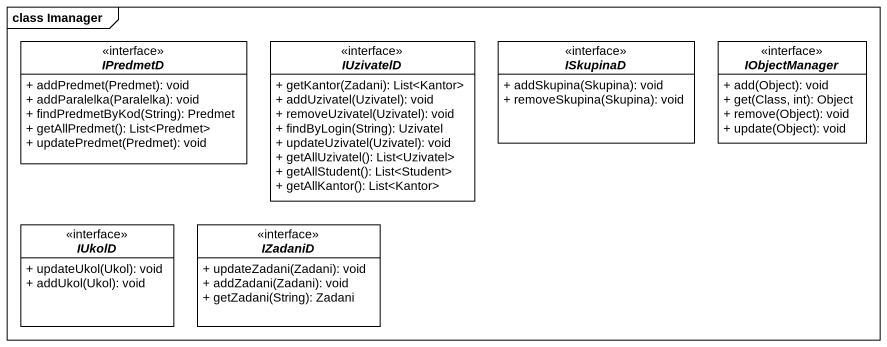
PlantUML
@startuml
mainframe class Imanager
hide circle
hide empty members
skinparam classAttributeIconSize 0
interface IPredmetD <<interface>> {
  + addPredmet(Predmet): void
  + addParalelka(Paralelka): void
  + findPredmetByKod(String): Predmet
  + getAllPredmet(): List<Predmet>
  + updatePredmet(Predmet): void
}
interface IUzivatelD <<interface>> {
  + getKantor(Zadani): List<Kantor>
  + addUzivatel(Uzivatel): void
  + removeUzivatel(Uzivatel): void
  + findByLogin(String): Uzivatel
  + updateUzivatel(Uzivatel): void
  + getAllUzivatel(): List<Uzivatel>
  + getAllStudent(): List<Student>
  + getAllKantor(): List<Kantor>
}
interface ISkupinaD <<interface>> {
  + addSkupina(Skupina): void
  + removeSkupina(Skupina): void
}
interface IObjectManager <<interface>> {
  + add(Object): void
  + get(Class, int): Object
  + remove(Object): void
  + update(Object): void
}
interface IUkolD <<interface>> {
  + updateUkol(Ukol): void
  + addUkol(Ukol): void
}
interface IZadaniD <<interface>> {
  + updateZadani(Zadani): void
  + addZadani(Zadani): void
  + getZadani(String): Zadani
}
@enduml
